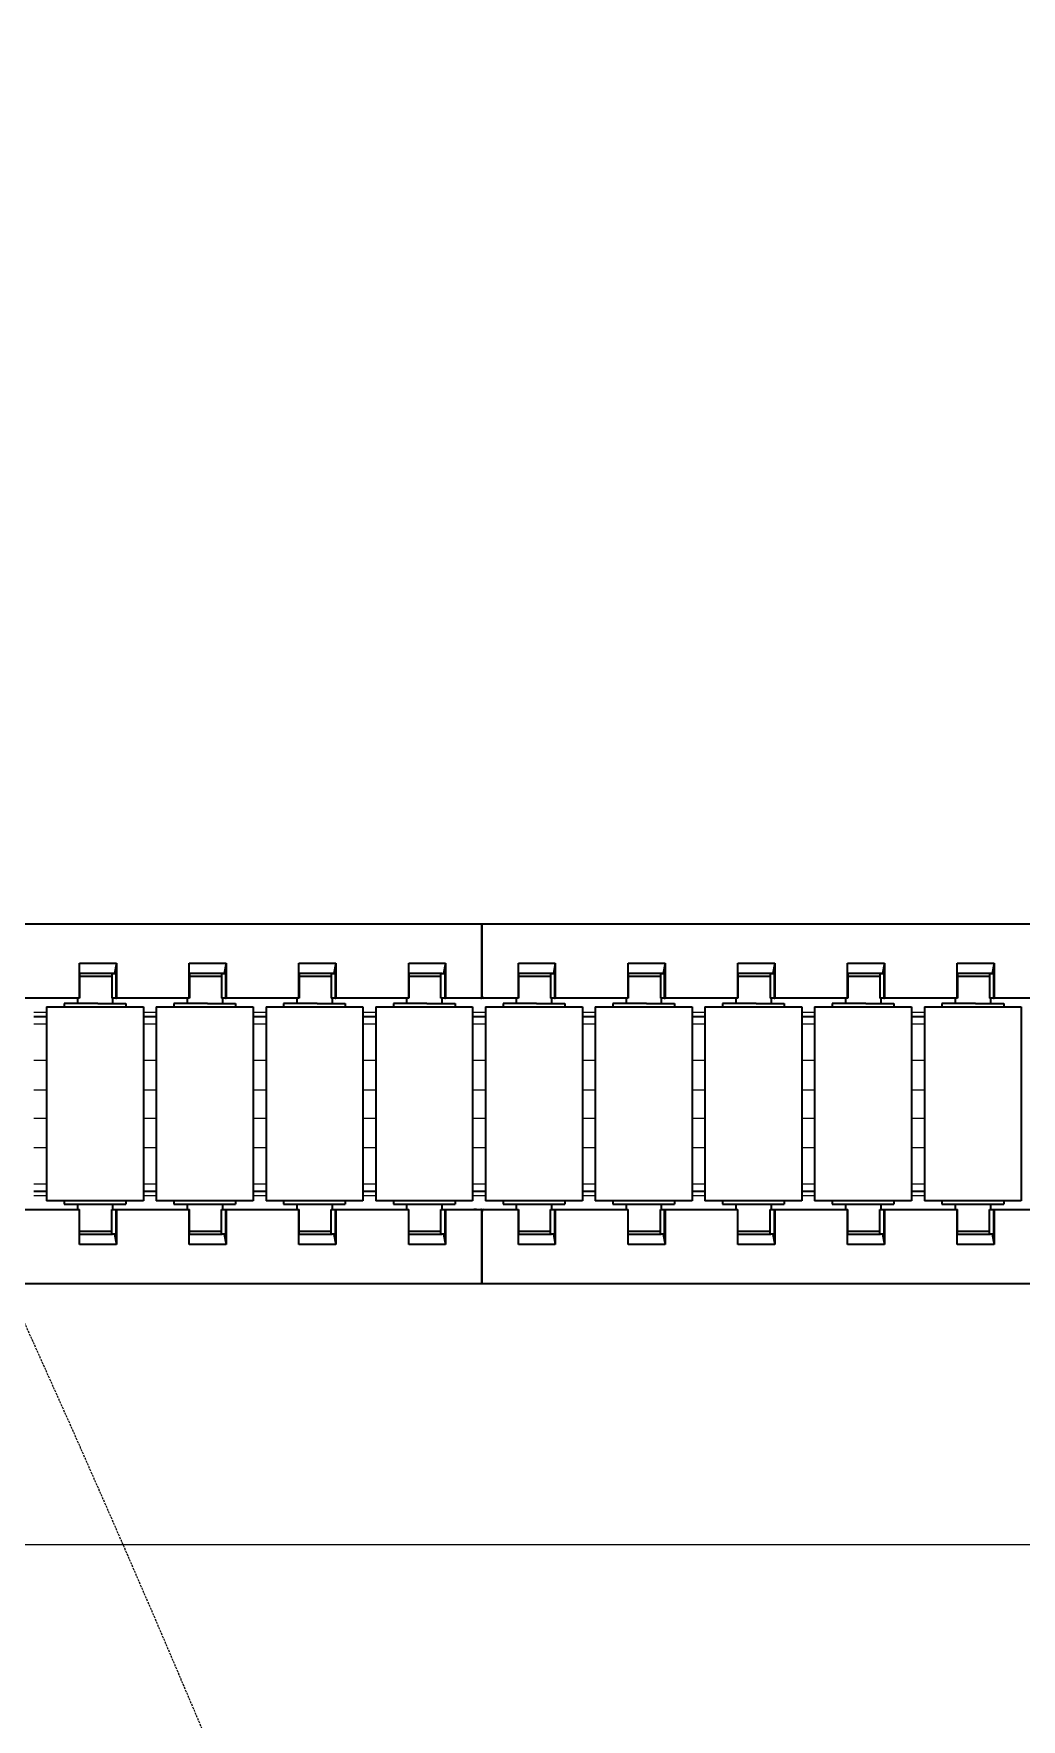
# Model space of a CAD drawing. Header units: inches. Extents: x 185496 to 352137, y 107182 to 179410.
# Drawn here: x 237557.5 to 237669.6, y 167445 to 167636.3 of the extents above; entities that cross this region are included whole.
import ezdxf

# ---------------------------------------------------------------- set-up
doc = ezdxf.new("R2010")
doc.units = ezdxf.units.IN
doc.header["$MEASUREMENT"] = 0
doc.linetypes.add('DASH', pattern=[0.35, 0.25, -0.1])

# ---------------------------------------------------------------- blocks, each defined once
blk = doc.blocks.new('liaojia')
at = {"color": 7, "lineweight": 35, "ltscale": 0.249049}
for p, q in [((799565.87, -280143.56), (799565.87, -280243.18)), ((799606.67, -280243.18), (799606.67, -280143.56)), ((799565.87, -280243.18), (799565.87, -280342.8)), ((799606.67, -280342.8), (799606.67, -280243.18))]:
    blk.add_line(p, q, dxfattribs=at)
at = {"color": 7, "lineweight": 35, "ltscale": 0.020671}
for p, q in [((799574.27, -280176.79), (799574.27, -280185.05)), ((799598.27, -280185.05), (799598.27, -280176.79)), ((799574.27, -280189.24), (799574.27, -280197.51)), ((799598.27, -280197.51), (799598.27, -280189.24)), ((799574.27, -280201.69), (799574.27, -280209.96)), ((799598.27, -280209.96), (799598.27, -280201.69)), ((799574.27, -280214.14), (799574.27, -280222.41)), ((799598.27, -280222.41), (799598.27, -280214.14)), ((799574.27, -280226.59), (799574.27, -280234.86)), ((799598.27, -280234.86), (799598.27, -280226.59)), ((799574.27, -280251.5), (799574.27, -280259.77)), ((799598.27, -280259.77), (799598.27, -280251.5)), ((799574.27, -280263.95), (799574.27, -280272.22)), ((799598.27, -280272.22), (799598.27, -280263.95)), ((799574.27, -280276.4), (799574.27, -280284.67)), ((799598.27, -280284.67), (799598.27, -280276.4)), ((799574.27, -280288.86), (799574.27, -280297.13)), ((799598.27, -280297.13), (799598.27, -280288.86))]:
    blk.add_line(p, q, dxfattribs=at)
at = {"color": 7, "lineweight": 35, "ltscale": 0.012551}
for p, q in [((799575.27, -280187), (799575.27, -280181.98)), ((799597.27, -280181.98), (799597.27, -280187)), ((799575.27, -280211.9), (799575.27, -280206.88)), ((799597.27, -280206.88), (799597.27, -280211.9)), ((799575.27, -280224.35), (799575.27, -280219.33)), ((799597.27, -280219.33), (799597.27, -280224.35)), ((799575.27, -280286.62), (799575.27, -280281.6)), ((799597.27, -280281.6), (799597.27, -280286.62))]:
    blk.add_line(p, q, dxfattribs=at)
at = {"color": 7, "lineweight": 35, "ltscale": 0.055}
for p, q in [((799575.27, -280181.98), (799597.27, -280181.98)), ((799575.27, -280192.98), (799597.27, -280192.98)), ((799575.27, -280194.43), (799597.27, -280194.43)), ((799575.27, -280205.43), (799597.27, -280205.43)), ((799575.27, -280206.88), (799597.27, -280206.88)), ((799575.27, -280217.88), (799597.27, -280217.88)), ((799575.27, -280219.33), (799597.27, -280219.33)), ((799575.27, -280230.33), (799597.27, -280230.33)), ((799575.27, -280231.79), (799597.27, -280231.79)), ((799575.27, -280242.79), (799597.27, -280242.79)), ((799575.27, -280244.24), (799597.27, -280244.24)), ((799575.27, -280255.24), (799597.27, -280255.24)), ((799575.27, -280256.69), (799597.27, -280256.69)), ((799575.27, -280267.69), (799597.27, -280267.69)), ((799575.27, -280269.14), (799597.27, -280269.14)), ((799575.27, -280280.14), (799597.27, -280280.14)), ((799575.27, -280281.6), (799597.27, -280281.6)), ((799575.27, -280292.6), (799597.27, -280292.6))]:
    blk.add_line(p, q, dxfattribs=at)
at = {"color": 7, "lineweight": 35, "ltscale": 0.007987}
for p, q in [((799574.87, -280187.17), (799574.87, -280183.98)), ((799597.67, -280187.17), (799597.67, -280183.98)), ((799574.87, -280199.62), (799574.87, -280196.43)), ((799597.67, -280199.62), (799597.67, -280196.43)), ((799574.87, -280212.08), (799574.87, -280208.88)), ((799597.67, -280212.08), (799597.67, -280208.88)), ((799574.87, -280224.53), (799574.87, -280221.33)), ((799597.67, -280224.53), (799597.67, -280221.33)), ((799574.87, -280249.43), (799574.87, -280246.24)), ((799597.67, -280249.43), (799597.67, -280246.24)), ((799574.87, -280261.89), (799574.87, -280258.69)), ((799597.67, -280261.89), (799597.67, -280258.69)), ((799574.87, -280274.34), (799574.87, -280271.14)), ((799597.67, -280274.34), (799597.67, -280271.14)), ((799574.87, -280286.79), (799574.87, -280283.6)), ((799597.67, -280286.79), (799597.67, -280283.6))]:
    blk.add_line(p, q, dxfattribs=at)
at = {"color": 7, "lineweight": 35, "ltscale": 0.000999832}
for p, q in [((799574.87, -280183.98), (799575.27, -280183.98)), ((799574.87, -280190.98), (799575.27, -280190.98)), ((799574.87, -280196.43), (799575.27, -280196.43)), ((799574.87, -280203.43), (799575.27, -280203.43)), ((799574.87, -280208.88), (799575.27, -280208.88)), ((799574.87, -280215.88), (799575.27, -280215.88)), ((799574.87, -280221.33), (799575.27, -280221.33)), ((799574.87, -280228.33), (799575.27, -280228.33)), ((799574.87, -280233.79), (799575.27, -280233.79)), ((799574.87, -280240.79), (799575.27, -280240.79)), ((799574.87, -280246.24), (799575.27, -280246.24)), ((799574.87, -280253.24), (799575.27, -280253.24)), ((799574.87, -280258.69), (799575.27, -280258.69)), ((799574.87, -280265.69), (799575.27, -280265.69)), ((799574.87, -280271.14), (799575.27, -280271.14)), ((799574.87, -280278.14), (799575.27, -280278.14)), ((799574.87, -280283.6), (799575.27, -280283.6)), ((799574.87, -280290.6), (799575.27, -280290.6))]:
    blk.add_line(p, q, dxfattribs=at)
at = {"color": 7, "lineweight": 35, "ltscale": 0.001}
for p, q in [((799597.27, -280183.98), (799597.67, -280183.98)), ((799597.27, -280190.98), (799597.67, -280190.98)), ((799597.27, -280196.43), (799597.67, -280196.43)), ((799597.27, -280203.43), (799597.67, -280203.43)), ((799597.27, -280208.88), (799597.67, -280208.88)), ((799597.27, -280215.88), (799597.67, -280215.88)), ((799597.27, -280221.33), (799597.67, -280221.33)), ((799597.27, -280228.33), (799597.67, -280228.33)), ((799597.27, -280233.79), (799597.67, -280233.79)), ((799597.27, -280240.79), (799597.67, -280240.79)), ((799597.27, -280246.24), (799597.67, -280246.24)), ((799597.27, -280253.24), (799597.67, -280253.24)), ((799597.27, -280258.69), (799597.67, -280258.69)), ((799597.27, -280265.69), (799597.67, -280265.69)), ((799597.27, -280271.14), (799597.67, -280271.14)), ((799597.27, -280278.14), (799597.67, -280278.14)), ((799597.27, -280283.6), (799597.67, -280283.6)), ((799597.27, -280290.6), (799597.67, -280290.6))]:
    blk.add_line(p, q, dxfattribs=at)
at = {"color": 7, "lineweight": 35, "ltscale": 0.002965}
for p, q in [((799570.31, -280185.05), (799571.47, -280185.27)), ((799601.07, -280185.27), (799602.24, -280185.05)), ((799570.31, -280197.51), (799571.47, -280197.72)), ((799601.07, -280197.72), (799602.24, -280197.51)), ((799570.31, -280209.96), (799571.47, -280210.18)), ((799601.07, -280210.18), (799602.24, -280209.96)), ((799570.31, -280222.41), (799571.47, -280222.63)), ((799601.07, -280222.63), (799602.24, -280222.41)), ((799570.31, -280234.86), (799571.47, -280235.08)), ((799601.07, -280235.08), (799602.24, -280234.86)), ((799570.31, -280247.32), (799571.47, -280247.53)), ((799601.07, -280247.53), (799602.24, -280247.32)), ((799570.31, -280259.77), (799571.47, -280259.99)), ((799601.07, -280259.99), (799602.24, -280259.77)), ((799570.31, -280272.22), (799571.47, -280272.44)), ((799601.07, -280272.44), (799602.24, -280272.22)), ((799570.31, -280284.67), (799571.47, -280284.89)), ((799601.07, -280284.89), (799602.24, -280284.67))]:
    blk.add_line(p, q, dxfattribs=at)
at = {"color": 7, "lineweight": 35, "ltscale": 0.009914}
for p, q in [((799570.31, -280185.05), (799574.27, -280185.05)), ((799598.27, -280185.05), (799602.24, -280185.05)), ((799574.27, -280189.24), (799570.31, -280189.24)), ((799602.24, -280189.24), (799598.27, -280189.24)), ((799570.31, -280197.51), (799574.27, -280197.51)), ((799598.27, -280197.51), (799602.24, -280197.51)), ((799574.27, -280201.69), (799570.31, -280201.69)), ((799602.24, -280201.69), (799598.27, -280201.69)), ((799570.31, -280209.96), (799574.27, -280209.96)), ((799598.27, -280209.96), (799602.24, -280209.96)), ((799574.27, -280214.14), (799570.31, -280214.14)), ((799602.24, -280214.14), (799598.27, -280214.14)), ((799570.31, -280222.41), (799574.27, -280222.41)), ((799598.27, -280222.41), (799602.24, -280222.41)), ((799574.27, -280226.59), (799570.31, -280226.59)), ((799602.24, -280226.59), (799598.27, -280226.59)), ((799570.31, -280234.86), (799574.27, -280234.86)), ((799598.27, -280234.86), (799602.24, -280234.86)), ((799574.27, -280239.05), (799570.31, -280239.05)), ((799602.24, -280239.05), (799598.27, -280239.05)), ((799570.31, -280247.32), (799574.27, -280247.32)), ((799598.27, -280247.32), (799602.24, -280247.32)), ((799574.27, -280251.5), (799570.31, -280251.5)), ((799602.24, -280251.5), (799598.27, -280251.5)), ((799570.31, -280259.77), (799574.27, -280259.77)), ((799598.27, -280259.77), (799602.24, -280259.77)), ((799574.27, -280263.95), (799570.31, -280263.95)), ((799602.24, -280263.95), (799598.27, -280263.95)), ((799570.31, -280272.22), (799574.27, -280272.22)), ((799598.27, -280272.22), (799602.24, -280272.22)), ((799574.27, -280276.4), (799570.31, -280276.4)), ((799602.24, -280276.4), (799598.27, -280276.4)), ((799570.31, -280284.67), (799574.27, -280284.67)), ((799598.27, -280284.67), (799602.24, -280284.67)), ((799574.27, -280288.86), (799570.31, -280288.86)), ((799602.24, -280288.86), (799598.27, -280288.86))]:
    blk.add_line(p, q, dxfattribs=at)
at = {"color": 7, "lineweight": 35, "ltscale": 0.01046}
for p, q in [((799570.31, -280189.24), (799570.31, -280185.05)), ((799602.24, -280185.05), (799602.24, -280189.24)), ((799570.31, -280201.69), (799570.31, -280197.51)), ((799602.24, -280197.51), (799602.24, -280201.69)), ((799570.31, -280214.14), (799570.31, -280209.96)), ((799602.24, -280209.96), (799602.24, -280214.14)), ((799570.31, -280226.59), (799570.31, -280222.41)), ((799602.24, -280222.41), (799602.24, -280226.59)), ((799570.31, -280239.05), (799570.31, -280234.86)), ((799602.24, -280234.86), (799602.24, -280239.05)), ((799570.31, -280251.5), (799570.31, -280247.32)), ((799602.24, -280247.32), (799602.24, -280251.5)), ((799570.31, -280263.95), (799570.31, -280259.77)), ((799602.24, -280259.77), (799602.24, -280263.95)), ((799570.31, -280276.4), (799570.31, -280272.22)), ((799602.24, -280272.22), (799602.24, -280276.4)), ((799570.31, -280288.86), (799570.31, -280284.67)), ((799602.24, -280284.67), (799602.24, -280288.86))]:
    blk.add_line(p, q, dxfattribs=at)
at = {"color": 7, "lineweight": 35, "ltscale": 0.007}
for p, q in [((799571.47, -280185.13), (799574.27, -280185.13)), ((799571.47, -280185.58), (799574.27, -280185.58)), ((799598.27, -280185.13), (799601.07, -280185.13)), ((799601.07, -280185.58), (799598.27, -280185.58)), ((799571.47, -280189.22), (799574.27, -280189.22)), ((799601.07, -280189.22), (799598.27, -280189.22)), ((799571.47, -280197.58), (799574.27, -280197.58)), ((799598.27, -280197.58), (799601.07, -280197.58)), ((799571.47, -280198.04), (799574.27, -280198.04)), ((799601.07, -280198.04), (799598.27, -280198.04)), ((799571.47, -280201.67), (799574.27, -280201.67)), ((799601.07, -280201.67), (799598.27, -280201.67)), ((799571.47, -280210.03), (799574.27, -280210.03)), ((799571.47, -280210.49), (799574.27, -280210.49)), ((799598.27, -280210.03), (799601.07, -280210.03)), ((799601.07, -280210.49), (799598.27, -280210.49)), ((799571.47, -280214.13), (799574.27, -280214.13)), ((799601.07, -280214.13), (799598.27, -280214.13)), ((799571.47, -280222.49), (799574.27, -280222.49)), ((799598.27, -280222.49), (799601.07, -280222.49)), ((799571.47, -280222.94), (799574.27, -280222.94)), ((799601.07, -280222.94), (799598.27, -280222.94)), ((799571.47, -280226.58), (799574.27, -280226.58)), ((799601.07, -280226.58), (799598.27, -280226.58)), ((799571.47, -280234.94), (799574.27, -280234.94)), ((799571.47, -280235.39), (799574.27, -280235.39)), ((799598.27, -280234.94), (799601.07, -280234.94)), ((799601.07, -280235.39), (799598.27, -280235.39)), ((799571.47, -280239.03), (799574.27, -280239.03)), ((799598.27, -280239.03), (799601.07, -280239.03)), ((799571.47, -280247.39), (799574.27, -280247.39)), ((799598.27, -280247.39), (799601.07, -280247.39)), ((799574.27, -280247.85), (799571.47, -280247.85)), ((799601.07, -280247.85), (799598.27, -280247.85)), ((799571.47, -280251.48), (799574.27, -280251.48)), ((799601.07, -280251.48), (799598.27, -280251.48)), ((799571.47, -280259.84), (799574.27, -280259.84)), ((799571.47, -280260.3), (799574.27, -280260.3)), ((799598.27, -280259.84), (799601.07, -280259.84)), ((799601.07, -280260.3), (799598.27, -280260.3)), ((799571.47, -280263.94), (799574.27, -280263.94)), ((799601.07, -280263.94), (799598.27, -280263.94)), ((799571.47, -280272.3), (799574.27, -280272.3)), ((799598.27, -280272.3), (799601.07, -280272.3)), ((799571.47, -280272.75), (799574.27, -280272.75)), ((799601.07, -280272.75), (799598.27, -280272.75)), ((799571.47, -280276.39), (799574.27, -280276.39)), ((799601.07, -280276.39), (799598.27, -280276.39)), ((799571.47, -280284.75), (799574.27, -280284.75)), ((799571.47, -280285.2), (799574.27, -280285.2)), ((799598.27, -280284.75), (799601.07, -280284.75)), ((799601.07, -280285.2), (799598.27, -280285.2)), ((799571.47, -280288.84), (799574.27, -280288.84)), ((799601.07, -280288.84), (799598.27, -280288.84))]:
    blk.add_line(p, q, dxfattribs=at)
at = {"color": 7, "lineweight": 35, "ltscale": 0.000893784}
for p, q in [((799571.47, -280185.49), (799571.47, -280185.13)), ((799601.07, -280185.13), (799601.07, -280185.49)), ((799571.47, -280197.94), (799571.47, -280197.58)), ((799601.07, -280197.58), (799601.07, -280197.94)), ((799571.47, -280260.2), (799571.47, -280259.84)), ((799601.07, -280259.84), (799601.07, -280260.2)), ((799571.47, -280272.65), (799571.47, -280272.3)), ((799601.07, -280272.3), (799601.07, -280272.65))]:
    blk.add_line(p, q, dxfattribs=at)
at = {"color": 7, "lineweight": 35, "ltscale": 0.000356865}
for p, q in [((799571.47, -280185.27), (799571.47, -280185.13)), ((799571.47, -280197.72), (799571.47, -280197.58)), ((799571.47, -280210.18), (799571.47, -280210.03)), ((799571.47, -280235.08), (799571.47, -280234.94)), ((799571.47, -280247.53), (799571.47, -280247.39)), ((799571.47, -280259.99), (799571.47, -280259.84)), ((799571.47, -280272.44), (799571.47, -280272.3)), ((799571.47, -280284.89), (799571.47, -280284.75))]:
    blk.add_line(p, q, dxfattribs=at)
at = {"color": 7, "lineweight": 35, "ltscale": 0.000536919}
for p, q in [((799571.47, -280185.27), (799571.47, -280185.49)), ((799571.47, -280197.72), (799571.47, -280197.94)), ((799571.47, -280222.63), (799571.47, -280222.84)), ((799571.47, -280259.99), (799571.47, -280260.2)), ((799571.47, -280272.44), (799571.47, -280272.65))]:
    blk.add_line(p, q, dxfattribs=at)
at = {"color": 7, "lineweight": 35, "ltscale": 0.009386}
for p, q in [((799571.47, -280185.49), (799571.47, -280189.24)), ((799601.07, -280189.24), (799601.07, -280185.49)), ((799571.47, -280197.94), (799571.47, -280201.69)), ((799601.07, -280201.69), (799601.07, -280197.94)), ((799571.47, -280210.39), (799571.47, -280214.15)), ((799601.07, -280214.15), (799601.07, -280210.39)), ((799571.47, -280222.84), (799571.47, -280226.6)), ((799601.07, -280226.6), (799601.07, -280222.84)), ((799571.47, -280235.3), (799571.47, -280239.05)), ((799601.07, -280239.05), (799601.07, -280235.3)), ((799571.47, -280247.75), (799571.47, -280251.5)), ((799601.07, -280251.5), (799601.07, -280247.75)), ((799571.47, -280260.2), (799571.47, -280263.96)), ((799601.07, -280263.96), (799601.07, -280260.2)), ((799571.47, -280272.65), (799571.47, -280276.41)), ((799601.07, -280276.41), (799601.07, -280272.65)), ((799571.47, -280285.11), (799571.47, -280288.86)), ((799601.07, -280288.86), (799601.07, -280285.11))]:
    blk.add_line(p, q, dxfattribs=at)
at = {"color": 7, "lineweight": 35, "ltscale": 0.005168}
for p, q in [((799571.77, -280187.65), (799571.77, -280185.58)), ((799571.77, -280200.1), (799571.77, -280198.04)), ((799571.77, -280212.56), (799571.77, -280210.49)), ((799571.77, -280225.01), (799571.77, -280222.94)), ((799571.77, -280237.46), (799571.77, -280235.39)), ((799571.77, -280249.91), (799571.77, -280247.85)), ((799571.77, -280262.37), (799571.77, -280260.3)), ((799571.77, -280274.82), (799571.77, -280272.75)), ((799571.77, -280287.27), (799571.77, -280285.2))]:
    blk.add_line(p, q, dxfattribs=at)
at = {"color": 7, "lineweight": 35, "ltscale": 0.004297}
for p, q in [((799571.77, -280187.3), (799571.77, -280185.58)), ((799600.77, -280185.58), (799600.77, -280187.3)), ((799571.77, -280199.75), (799571.77, -280198.04)), ((799600.77, -280198.04), (799600.77, -280199.75)), ((799571.77, -280212.21), (799571.77, -280210.49)), ((799600.77, -280210.49), (799600.77, -280212.21)), ((799571.77, -280224.66), (799571.77, -280222.94)), ((799600.77, -280222.94), (799600.77, -280224.66)), ((799571.77, -280237.11), (799571.77, -280235.39)), ((799600.77, -280235.39), (799600.77, -280237.11)), ((799571.77, -280249.56), (799571.77, -280247.85)), ((799600.77, -280247.85), (799600.77, -280249.56)), ((799571.77, -280262.02), (799571.77, -280260.3)), ((799600.77, -280260.3), (799600.77, -280262.02)), ((799571.77, -280274.47), (799571.77, -280272.75)), ((799600.77, -280272.75), (799600.77, -280274.47)), ((799571.77, -280286.92), (799571.77, -280285.2)), ((799600.77, -280285.2), (799600.77, -280286.92))]:
    blk.add_line(p, q, dxfattribs=at)
at = {"color": 7, "lineweight": 35, "ltscale": 0.000187874}
for p, q in [((799574.27, -280185.13), (799574.27, -280185.05)), ((799598.27, -280185.13), (799598.27, -280185.05)), ((799574.27, -280197.58), (799574.27, -280197.51)), ((799598.27, -280197.58), (799598.27, -280197.51)), ((799574.27, -280210.03), (799574.27, -280209.96)), ((799598.27, -280210.03), (799598.27, -280209.96)), ((799574.27, -280234.94), (799574.27, -280234.86)), ((799598.27, -280234.94), (799598.27, -280234.86)), ((799574.27, -280247.39), (799574.27, -280247.32)), ((799598.27, -280247.39), (799598.27, -280247.32)), ((799574.27, -280259.84), (799574.27, -280259.77)), ((799598.27, -280259.84), (799598.27, -280259.77)), ((799574.27, -280272.3), (799574.27, -280272.22)), ((799598.27, -280272.3), (799598.27, -280272.22)), ((799574.27, -280284.75), (799574.27, -280284.67)), ((799598.27, -280284.75), (799598.27, -280284.67))]:
    blk.add_line(p, q, dxfattribs=at)
at = {"color": 7, "lineweight": 35, "ltscale": 0.001138}
for p, q in [((799574.27, -280185.13), (799574.27, -280185.58)), ((799598.27, -280185.58), (799598.27, -280185.13)), ((799574.27, -280197.58), (799574.27, -280198.04)), ((799598.27, -280198.04), (799598.27, -280197.58)), ((799574.27, -280210.03), (799574.27, -280210.49)), ((799598.27, -280210.49), (799598.27, -280210.03)), ((799574.27, -280222.49), (799574.27, -280222.94)), ((799598.27, -280222.94), (799598.27, -280222.49)), ((799574.27, -280234.94), (799574.27, -280235.39)), ((799598.27, -280235.39), (799598.27, -280234.94)), ((799574.27, -280247.39), (799574.27, -280247.85)), ((799598.27, -280247.85), (799598.27, -280247.39)), ((799574.27, -280259.84), (799574.27, -280260.3)), ((799598.27, -280260.3), (799598.27, -280259.84)), ((799574.27, -280272.3), (799574.27, -280272.75)), ((799598.27, -280272.75), (799598.27, -280272.3)), ((799574.27, -280284.75), (799574.27, -280285.2)), ((799598.27, -280285.2), (799598.27, -280284.75))]:
    blk.add_line(p, q, dxfattribs=at)
at = {"color": 7, "lineweight": 35, "ltscale": 0.0015}
for p, q in [((799574.27, -280185.48), (799574.87, -280185.48)), ((799597.67, -280185.48), (799598.27, -280185.48)), ((799574.27, -280189.48), (799574.87, -280189.48)), ((799597.67, -280189.48), (799598.27, -280189.48)), ((799574.27, -280197.93), (799574.87, -280197.93)), ((799597.67, -280197.93), (799598.27, -280197.93)), ((799574.27, -280201.93), (799574.87, -280201.93)), ((799597.67, -280201.93), (799598.27, -280201.93)), ((799574.27, -280210.38), (799574.87, -280210.38)), ((799597.67, -280210.38), (799598.27, -280210.38)), ((799574.27, -280214.38), (799574.87, -280214.38)), ((799597.67, -280214.38), (799598.27, -280214.38)), ((799574.27, -280222.83), (799574.87, -280222.83)), ((799597.67, -280222.83), (799598.27, -280222.83)), ((799574.27, -280226.83), (799574.87, -280226.83)), ((799597.67, -280226.83), (799598.27, -280226.83)), ((799574.27, -280235.29), (799574.87, -280235.29)), ((799597.67, -280235.29), (799598.27, -280235.29)), ((799574.27, -280239.29), (799574.87, -280239.29)), ((799597.67, -280239.29), (799598.27, -280239.29)), ((799574.27, -280247.74), (799574.87, -280247.74)), ((799597.67, -280247.74), (799598.27, -280247.74)), ((799574.27, -280251.74), (799574.87, -280251.74)), ((799597.67, -280251.74), (799598.27, -280251.74)), ((799574.27, -280260.19), (799574.87, -280260.19)), ((799597.67, -280260.19), (799598.27, -280260.19)), ((799574.27, -280264.19), (799574.87, -280264.19)), ((799597.67, -280264.19), (799598.27, -280264.19)), ((799574.27, -280272.64), (799574.87, -280272.64)), ((799597.67, -280272.64), (799598.27, -280272.64)), ((799574.27, -280276.64), (799574.87, -280276.64)), ((799597.67, -280276.64), (799598.27, -280276.64)), ((799574.27, -280285.1), (799574.87, -280285.1)), ((799597.67, -280285.1), (799598.27, -280285.1)), ((799574.27, -280289.1), (799574.87, -280289.1)), ((799597.67, -280289.1), (799598.27, -280289.1))]:
    blk.add_line(p, q, dxfattribs=at)
at = {"color": 7, "lineweight": 35, "ltscale": 0.000243759}
for p, q in [((799601.07, -280185.58), (799601.07, -280185.49)), ((799601.07, -280198.04), (799601.07, -280197.94)), ((799601.07, -280247.85), (799601.07, -280247.75)), ((799601.07, -280260.3), (799601.07, -280260.2)), ((799601.07, -280272.75), (799601.07, -280272.65)), ((799601.07, -280285.2), (799601.07, -280285.11))]:
    blk.add_line(p, q, dxfattribs=at)
at = {"color": 7, "lineweight": 13, "ltscale": 0.009093}
for p, q in [((799601.07, -280189.22), (799601.07, -280185.58)), ((799601.07, -280201.67), (799601.07, -280198.04)), ((799601.07, -280214.13), (799601.07, -280210.49)), ((799601.07, -280226.58), (799601.07, -280222.94)), ((799601.07, -280239.03), (799601.07, -280235.39)), ((799601.07, -280251.48), (799601.07, -280247.85)), ((799601.07, -280263.94), (799601.07, -280260.3)), ((799601.07, -280276.39), (799601.07, -280272.75)), ((799601.07, -280288.84), (799601.07, -280285.2))]:
    blk.add_line(p, q, dxfattribs=at)
at = {"color": 7, "lineweight": 35, "ltscale": 0.004796}
for p, q in [((799571.77, -280189.22), (799571.77, -280187.3)), ((799600.77, -280187.3), (799600.77, -280189.22)), ((799571.77, -280201.67), (799571.77, -280199.75)), ((799600.77, -280199.75), (799600.77, -280201.67)), ((799571.77, -280214.13), (799571.77, -280212.21)), ((799600.77, -280212.21), (799600.77, -280214.13)), ((799571.77, -280226.58), (799571.77, -280224.66)), ((799600.77, -280224.66), (799600.77, -280226.58)), ((799571.77, -280251.48), (799571.77, -280249.56)), ((799600.77, -280249.56), (799600.77, -280251.48)), ((799571.77, -280263.94), (799571.77, -280262.02)), ((799600.77, -280262.02), (799600.77, -280263.94)), ((799571.77, -280276.39), (799571.77, -280274.47)), ((799600.77, -280274.47), (799600.77, -280276.39)), ((799571.77, -280288.84), (799571.77, -280286.92)), ((799600.77, -280286.92), (799600.77, -280288.84))]:
    blk.add_line(p, q, dxfattribs=at)
at = {"color": 7, "lineweight": 35, "ltscale": 0.003925}
for p, q in [((799571.77, -280189.22), (799571.77, -280187.65)), ((799571.77, -280201.67), (799571.77, -280200.1)), ((799571.77, -280214.13), (799571.77, -280212.56)), ((799571.77, -280226.58), (799571.77, -280225.01)), ((799571.77, -280239.03), (799571.77, -280237.46)), ((799571.77, -280251.48), (799571.77, -280249.91)), ((799571.77, -280263.94), (799571.77, -280262.37)), ((799571.77, -280276.39), (799571.77, -280274.82)), ((799571.77, -280288.84), (799571.77, -280287.27))]:
    blk.add_line(p, q, dxfattribs=at)
at = {"color": 7, "lineweight": 35, "ltscale": 0.009513}
for p, q in [((799574.87, -280187.17), (799574.87, -280190.98)), ((799597.67, -280190.98), (799597.67, -280187.17)), ((799574.87, -280199.62), (799574.87, -280203.43)), ((799597.67, -280203.43), (799597.67, -280199.62)), ((799574.87, -280212.08), (799574.87, -280215.88)), ((799597.67, -280215.88), (799597.67, -280212.08)), ((799574.87, -280224.53), (799574.87, -280228.33)), ((799597.67, -280228.33), (799597.67, -280224.53)), ((799574.87, -280249.43), (799574.87, -280253.24)), ((799597.67, -280253.24), (799597.67, -280249.43)), ((799574.87, -280261.89), (799574.87, -280265.69)), ((799597.67, -280265.69), (799597.67, -280261.89)), ((799574.87, -280274.34), (799574.87, -280278.14)), ((799597.67, -280278.14), (799597.67, -280274.34)), ((799574.87, -280286.79), (799574.87, -280290.6)), ((799597.67, -280290.6), (799597.67, -280286.79))]:
    blk.add_line(p, q, dxfattribs=at)
at = {"color": 7, "lineweight": 35, "ltscale": 0.014948}
for p, q in [((799575.27, -280192.98), (799575.27, -280187)), ((799597.27, -280187), (799597.27, -280192.98)), ((799575.27, -280205.43), (799575.27, -280199.45)), ((799597.27, -280199.45), (799597.27, -280205.43)), ((799575.27, -280217.88), (799575.27, -280211.9)), ((799597.27, -280211.9), (799597.27, -280217.88)), ((799575.27, -280230.33), (799575.27, -280224.35)), ((799597.27, -280224.35), (799597.27, -280230.33)), ((799575.27, -280242.79), (799575.27, -280236.81)), ((799597.27, -280236.81), (799597.27, -280242.79)), ((799575.27, -280255.24), (799575.27, -280249.26)), ((799597.27, -280249.26), (799597.27, -280255.24)), ((799575.27, -280267.69), (799575.27, -280261.71)), ((799597.27, -280261.71), (799597.27, -280267.69)), ((799575.27, -280280.14), (799575.27, -280274.16)), ((799597.27, -280274.16), (799597.27, -280280.14)), ((799575.27, -280292.6), (799575.27, -280286.62)), ((799597.27, -280286.62), (799597.27, -280292.6))]:
    blk.add_line(p, q, dxfattribs=at)
at = {"color": 7, "lineweight": 35, "ltscale": 4.15802e-05}
for p, q in [((799574.27, -280189.22), (799574.27, -280189.24)), ((799598.27, -280189.24), (799598.27, -280189.22)), ((799601.07, -280189.22), (799601.07, -280189.24)), ((799574.27, -280201.67), (799574.27, -280201.69)), ((799598.27, -280201.69), (799598.27, -280201.67)), ((799601.07, -280201.67), (799601.07, -280201.69)), ((799574.27, -280263.94), (799574.27, -280263.95)), ((799598.27, -280263.95), (799598.27, -280263.94)), ((799601.07, -280263.94), (799601.07, -280263.95)), ((799574.27, -280276.39), (799574.27, -280276.4)), ((799598.27, -280276.4), (799598.27, -280276.39)), ((799601.07, -280276.39), (799601.07, -280276.4))]:
    blk.add_line(p, q, dxfattribs=at)
at = {"color": 7, "lineweight": 13, "ltscale": 0.003631}
for p, q in [((799575.87, -280194.43), (799575.87, -280192.98)), ((799577.19, -280194.43), (799577.19, -280192.98)), ((799581.31, -280194.43), (799581.31, -280192.98)), ((799584.67, -280194.43), (799584.67, -280192.98)), ((799587.88, -280194.43), (799587.88, -280192.98)), ((799591.24, -280194.43), (799591.24, -280192.98)), ((799595.36, -280194.43), (799595.36, -280192.98)), ((799596.67, -280194.43), (799596.67, -280192.98)), ((799575.87, -280206.88), (799575.87, -280205.43)), ((799577.19, -280206.88), (799577.19, -280205.43)), ((799581.31, -280206.88), (799581.31, -280205.43)), ((799584.67, -280206.88), (799584.67, -280205.43)), ((799587.88, -280206.88), (799587.88, -280205.43)), ((799591.24, -280206.88), (799591.24, -280205.43)), ((799595.36, -280206.88), (799595.36, -280205.43)), ((799596.67, -280206.88), (799596.67, -280205.43)), ((799575.87, -280219.33), (799575.87, -280217.88)), ((799577.19, -280219.33), (799577.19, -280217.88)), ((799581.31, -280219.33), (799581.31, -280217.88)), ((799584.67, -280219.33), (799584.67, -280217.88)), ((799587.88, -280219.33), (799587.88, -280217.88)), ((799591.24, -280219.33), (799591.24, -280217.88)), ((799595.36, -280219.33), (799595.36, -280217.88)), ((799596.67, -280219.33), (799596.67, -280217.88)), ((799575.87, -280231.79), (799575.87, -280230.33)), ((799577.19, -280231.79), (799577.19, -280230.33)), ((799581.31, -280231.79), (799581.31, -280230.33)), ((799584.67, -280231.79), (799584.67, -280230.33)), ((799587.88, -280231.79), (799587.88, -280230.33)), ((799591.24, -280231.79), (799591.24, -280230.33)), ((799595.36, -280231.79), (799595.36, -280230.33)), ((799596.67, -280231.79), (799596.67, -280230.33)), ((799575.87, -280244.24), (799575.87, -280242.79)), ((799577.19, -280244.24), (799577.19, -280242.79)), ((799581.31, -280244.24), (799581.31, -280242.79)), ((799584.67, -280244.24), (799584.67, -280242.79)), ((799587.88, -280244.24), (799587.88, -280242.79)), ((799591.24, -280244.24), (799591.24, -280242.79)), ((799595.36, -280244.24), (799595.36, -280242.79)), ((799596.67, -280244.24), (799596.67, -280242.79)), ((799575.87, -280256.69), (799575.87, -280255.24)), ((799577.19, -280256.69), (799577.19, -280255.24)), ((799581.31, -280256.69), (799581.31, -280255.24)), ((799584.67, -280256.69), (799584.67, -280255.24)), ((799587.88, -280256.69), (799587.88, -280255.24)), ((799591.24, -280256.69), (799591.24, -280255.24)), ((799595.36, -280256.69), (799595.36, -280255.24)), ((799596.67, -280256.69), (799596.67, -280255.24)), ((799575.87, -280269.14), (799575.87, -280267.69)), ((799577.19, -280269.14), (799577.19, -280267.69)), ((799581.31, -280269.14), (799581.31, -280267.69)), ((799584.67, -280269.14), (799584.67, -280267.69)), ((799587.88, -280269.14), (799587.88, -280267.69)), ((799591.24, -280269.14), (799591.24, -280267.69)), ((799595.36, -280269.14), (799595.36, -280267.69)), ((799596.67, -280269.14), (799596.67, -280267.69)), ((799575.87, -280281.6), (799575.87, -280280.14)), ((799577.19, -280281.6), (799577.19, -280280.14)), ((799581.31, -280281.6), (799581.31, -280280.14)), ((799584.67, -280281.6), (799584.67, -280280.14)), ((799587.88, -280281.6), (799587.88, -280280.14)), ((799591.24, -280281.6), (799591.24, -280280.14)), ((799595.36, -280281.6), (799595.36, -280280.14)), ((799596.67, -280281.6), (799596.67, -280280.14)), ((799575.87, -280294.05), (799575.87, -280292.6)), ((799577.19, -280294.05), (799577.19, -280292.6)), ((799581.31, -280294.05), (799581.31, -280292.6)), ((799584.67, -280294.05), (799584.67, -280292.6)), ((799587.88, -280294.05), (799587.88, -280292.6)), ((799591.24, -280294.05), (799591.24, -280292.6)), ((799595.36, -280294.05), (799595.36, -280292.6)), ((799596.67, -280294.05), (799596.67, -280292.6))]:
    blk.add_line(p, q, dxfattribs=at)
at = {"color": 7, "lineweight": 35, "ltscale": 0.003631}
for p, q in [((799576.37, -280194.43), (799576.37, -280192.98)), ((799596.17, -280194.43), (799596.17, -280192.98)), ((799576.37, -280206.88), (799576.37, -280205.43)), ((799596.17, -280206.88), (799596.17, -280205.43)), ((799576.37, -280219.33), (799576.37, -280217.88)), ((799596.17, -280219.33), (799596.17, -280217.88)), ((799576.37, -280231.79), (799576.37, -280230.33)), ((799596.17, -280231.79), (799596.17, -280230.33)), ((799576.37, -280244.24), (799576.37, -280242.79)), ((799596.17, -280244.24), (799596.17, -280242.79)), ((799576.37, -280256.69), (799576.37, -280255.24)), ((799596.17, -280256.69), (799596.17, -280255.24)), ((799576.37, -280269.14), (799576.37, -280267.69)), ((799596.17, -280269.14), (799596.17, -280267.69)), ((799576.37, -280281.6), (799576.37, -280280.14)), ((799596.17, -280281.6), (799596.17, -280280.14)), ((799576.37, -280294.05), (799576.37, -280292.6)), ((799596.17, -280294.05), (799596.17, -280292.6))]:
    blk.add_line(p, q, dxfattribs=at)
at = {"color": 7, "lineweight": 35, "ltscale": 0.012552}
for p, q in [((799575.27, -280199.45), (799575.27, -280194.43)), ((799597.27, -280194.43), (799597.27, -280199.45)), ((799575.27, -280236.81), (799575.27, -280231.79)), ((799597.27, -280231.79), (799597.27, -280236.81)), ((799575.27, -280249.26), (799575.27, -280244.24)), ((799597.27, -280244.24), (799597.27, -280249.26)), ((799575.27, -280261.71), (799575.27, -280256.69)), ((799597.27, -280256.69), (799597.27, -280261.71)), ((799575.27, -280274.16), (799575.27, -280269.14)), ((799597.27, -280269.14), (799597.27, -280274.16))]:
    blk.add_line(p, q, dxfattribs=at)
at = {"color": 7, "lineweight": 35, "ltscale": 0.000893974}
for p, q in [((799571.47, -280210.39), (799571.47, -280210.03)), ((799601.07, -280210.03), (799601.07, -280210.39)), ((799571.47, -280222.84), (799571.47, -280222.49)), ((799601.07, -280222.49), (799601.07, -280222.84)), ((799571.47, -280235.3), (799571.47, -280234.94)), ((799601.07, -280234.94), (799601.07, -280235.3)), ((799571.47, -280247.75), (799571.47, -280247.39)), ((799601.07, -280247.39), (799601.07, -280247.75)), ((799571.47, -280285.11), (799571.47, -280284.75)), ((799601.07, -280284.75), (799601.07, -280285.11))]:
    blk.add_line(p, q, dxfattribs=at)
at = {"color": 7, "lineweight": 35, "ltscale": 0.000537109}
for p, q in [((799571.47, -280210.18), (799571.47, -280210.39)), ((799571.47, -280235.08), (799571.47, -280235.3)), ((799571.47, -280247.75), (799571.47, -280247.53)), ((799571.47, -280284.89), (799571.47, -280285.11))]:
    blk.add_line(p, q, dxfattribs=at)
at = {"color": 7, "lineweight": 35, "ltscale": 0.000243568}
for p, q in [((799601.07, -280210.49), (799601.07, -280210.39)), ((799601.07, -280222.94), (799601.07, -280222.84)), ((799601.07, -280235.39), (799601.07, -280235.3))]:
    blk.add_line(p, q, dxfattribs=at)
at = {"color": 7, "lineweight": 35, "ltscale": 4.13895e-05}
for p, q in [((799574.27, -280214.13), (799574.27, -280214.14)), ((799598.27, -280214.14), (799598.27, -280214.13)), ((799601.07, -280214.13), (799601.07, -280214.14)), ((799574.27, -280226.58), (799574.27, -280226.59)), ((799598.27, -280226.59), (799598.27, -280226.58)), ((799601.07, -280226.58), (799601.07, -280226.59)), ((799574.27, -280239.03), (799574.27, -280239.05)), ((799598.27, -280239.05), (799598.27, -280239.03)), ((799601.07, -280239.05), (799601.07, -280239.03)), ((799574.27, -280251.48), (799574.27, -280251.5)), ((799598.27, -280251.5), (799598.27, -280251.48)), ((799601.07, -280251.48), (799601.07, -280251.5)), ((799574.27, -280288.84), (799574.27, -280288.86)), ((799598.27, -280288.86), (799598.27, -280288.84)), ((799601.07, -280288.84), (799601.07, -280288.86))]:
    blk.add_line(p, q, dxfattribs=at)
at = {"color": 7, "lineweight": 35, "ltscale": 0.000357056}
blk.add_line((799571.47, -280222.63), (799571.47, -280222.49), dxfattribs=at)
at = {"color": 7, "lineweight": 35, "ltscale": 0.000187683}
for p, q in [((799574.27, -280222.49), (799574.27, -280222.41)), ((799598.27, -280222.49), (799598.27, -280222.41))]:
    blk.add_line(p, q, dxfattribs=at)
at = {"color": 7, "lineweight": 35, "ltscale": 0.007988}
for p, q in [((799574.87, -280236.98), (799574.87, -280233.79)), ((799597.67, -280236.98), (799597.67, -280233.79))]:
    blk.add_line(p, q, dxfattribs=at)
at = {"color": 7, "lineweight": 35, "ltscale": 0.004797}
for p, q in [((799571.77, -280239.03), (799571.77, -280237.11)), ((799600.77, -280237.11), (799600.77, -280239.03))]:
    blk.add_line(p, q, dxfattribs=at)
at = {"color": 7, "lineweight": 35, "ltscale": 0.009512}
for p, q in [((799574.87, -280236.98), (799574.87, -280240.79)), ((799597.67, -280240.79), (799597.67, -280236.98))]:
    blk.add_line(p, q, dxfattribs=at)
at = {"color": 7, "lineweight": 35, "ltscale": 0.009837}
for p, q in [((799574.27, -280239.05), (799574.27, -280242.98)), ((799598.27, -280242.98), (799598.27, -280239.05)), ((799574.27, -280243.38), (799574.27, -280247.32)), ((799598.27, -280247.32), (799598.27, -280243.38))]:
    blk.add_line(p, q, dxfattribs=at)
at = {"color": 7, "lineweight": 35, "ltscale": 0.000326538}
blk.add_line((799565.87, -280242.94), (799565.87, -280243.08), dxfattribs=at)
at = {"color": 7, "lineweight": 35, "ltscale": 0.0205}
for p, q in [((799565.87, -280243.18), (799574.07, -280243.18)), ((799574.07, -280243.18), (799565.87, -280243.18)), ((799598.47, -280243.18), (799606.67, -280243.18)), ((799606.67, -280243.18), (799598.47, -280243.18))]:
    blk.add_line(p, q, dxfattribs=at)
at = {"color": 7, "lineweight": 35, "ltscale": 0.000653839}
blk.add_line((799565.87, -280243.18), (799565.87, -280243.44), dxfattribs=at)
at = {"color": 7, "lineweight": 35, "ltscale": 0.000653648}
for p, q in [((799574.27, -280242.98), (799574.27, -280243.24)), ((799598.27, -280243.24), (799598.27, -280242.98))]:
    blk.add_line(p, q, dxfattribs=at)
at = {"color": 7, "lineweight": 35, "ltscale": 0.000336266}
blk.add_line((799574.27, -280243.24), (799574.27, -280243.38), dxfattribs=at)
at = {"color": 7, "lineweight": 35, "ltscale": 0.001377}
blk.add_line((799598.27, -280243.79), (799598.27, -280243.24), dxfattribs=at)
at = {"color": 7, "lineweight": 35, "ltscale": 0.000747299}
blk.add_line((799598.27, -280243.79), (799598.27, -280244.09), dxfattribs=at)
at = {"color": 7, "lineweight": 35, "ltscale": 0.00082798}
blk.add_line((799598.27, -280244.42), (799598.27, -280244.09), dxfattribs=at)
at = {"color": 7, "lineweight": 35}
for centre, start_param, end_param in [((799574.07, -280242.98), 4.712389, 6.283185), ((799574.07, -280243.38), 6.283185, 7.853982), ((799574.07, -280243.24), 5.932216, 6.283185), ((799598.47, -280242.98), 3.141593, 4.712389), ((799598.47, -280243.38), 1.570796, 3.141593), ((799598.47, -280243.24), 3.141593, 3.492593)]:
    blk.add_ellipse(centre, major_axis=(0.2, 0), ratio=0.996195, start_param=start_param, end_param=end_param, dxfattribs=at)

msp = doc.modelspace()

# ---------------------------------------------------------------- linework, layer by layer
at = {"color": 5, "ltscale": 100}
msp.add_line((237096.81, 167464.84, 276290.76), (305990.69, 167465.88, -1370187.34), dxfattribs=at)
at = {"color": 5, "linetype": 'DASH'}
msp.add_circle((235825, 166706.46, 276290.76), 1900, dxfattribs=at)

# ---------------------------------------------------------------- block references
at = {"color": 30, "rotation": 270}
msp.add_blockref('liaojia', (517851.54, 967101.11, 276290.76), dxfattribs=at)

doc.saveas('drawing.dxf')
